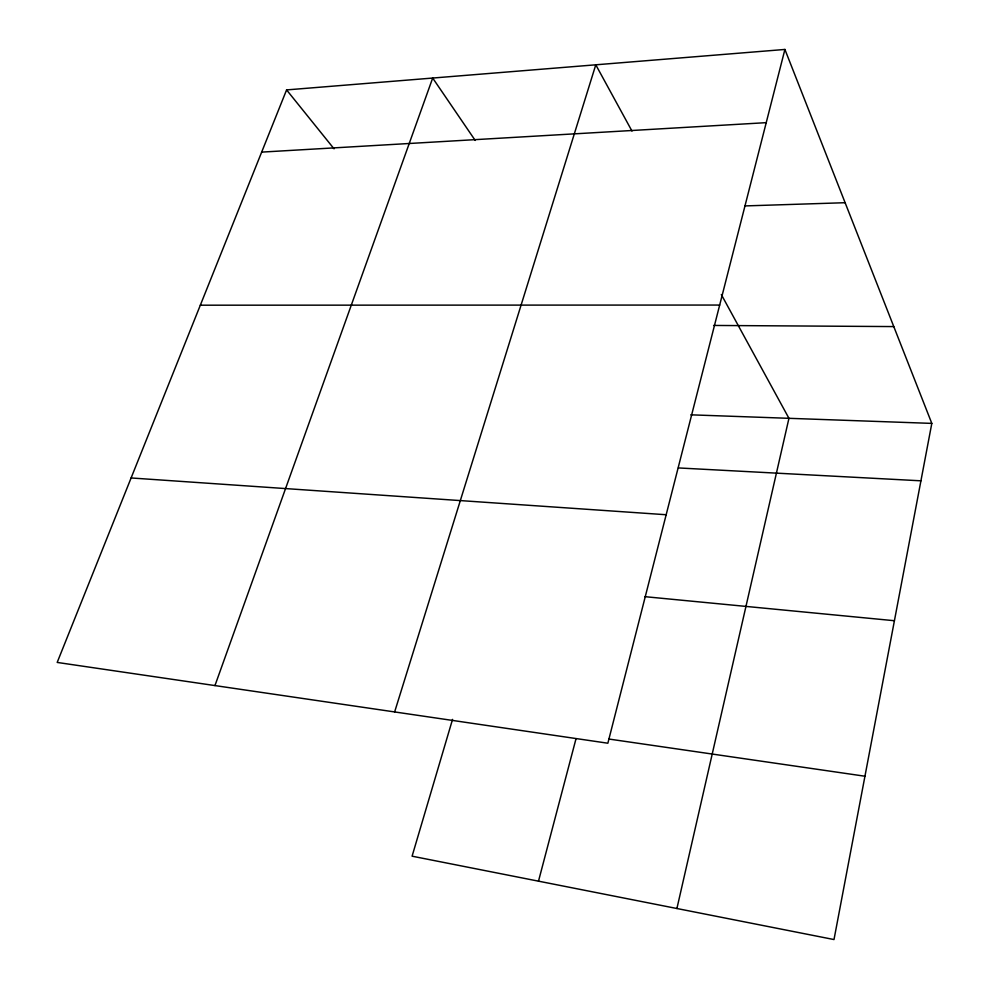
<?xml version="1.0" encoding="UTF-8"?>
<svg xmlns="http://www.w3.org/2000/svg" width="989" height="989" viewBox="0 0 989 989"><rect width="100%" height="100%" fill="white"/><g stroke="black" fill="none" stroke-linecap="round" stroke-linejoin="round"><path stroke-width="1.48" d="M784.907 49.45L607.864 743.221L57.189 662.432L286.587 89.912L784.907 49.45L931.811 423.391L833.999 939.55L412.092 856.19L452.542 719.386M676.909 908.508L788.95 418.31L721.327 294.561M538.498 881.162L575.981 738.87M394.636 711.932L595.786 64.804L631.996 131.092M214.959 685.575L432.688 78.044L475.214 140.426M261.665 152.108L766.228 122.661M744.989 205.922L845.113 202.708M200.322 305.193L719.683 305.057M713.588 325.443L893.772 326.58M690.767 414.824L931.811 423.391M678.405 467.933L920.932 480.815M131.104 477.959L666.166 514.737M644.853 596.664L894.415 620.721M609.026 739.055L864.955 776.229M286.587 89.912L334.035 148.807"/></g></svg>
